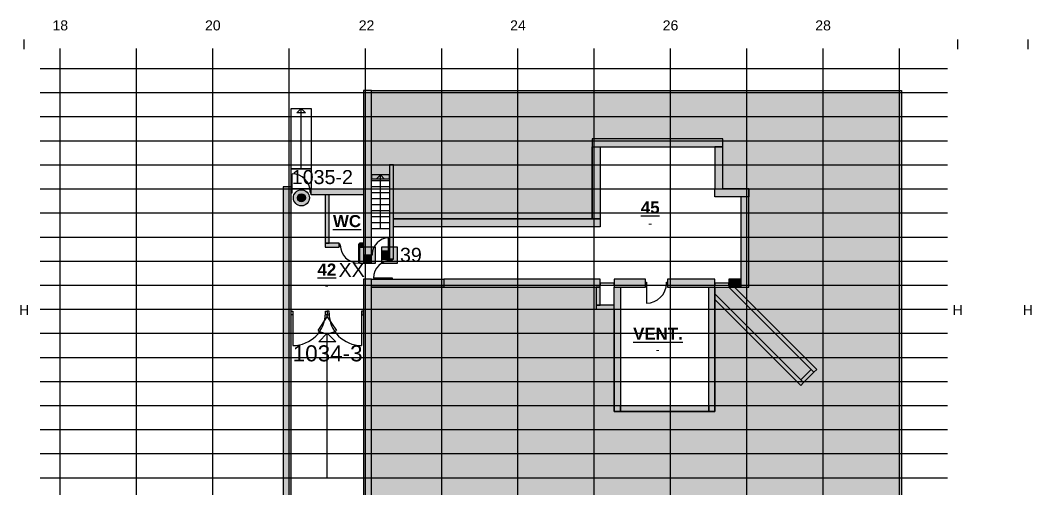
# Model space of a CAD drawing. Header units: millimetres. Extents: x 96064 to 243032, y 44049 to 165007.
# Drawn here: x 96105 to 146495, y 141598 to 165007 of the extents above; entities that cross this region are included whole.
import ezdxf

# ---------------------------------------------------------------- set-up
doc = ezdxf.new("R2010")
doc.units = ezdxf.units.MM
doc.header["$LTSCALE"] = 20
for name, color, linetype in [('-  Eksisterende', 7, 'CONTINUOUS'), ('-  Trapper', 1, 'CONTINUOUS'), ('- Døre og vinduer', 12, 'CONTINUOUS'), ('-ADK', 140, 'CONTINUOUS'), ('-Alarm', 20, 'CONTINUOUS'), ('-Dørfølere', 90, 'CONTINUOUS'), ('-Grid', 254, 'CONTINUOUS'), ('-Rum m2', 6, 'CONTINUOUS'), ('-Rumnumre', 6, 'CONTINUOUS'), ('-Sign. Rammer', 9, 'CONTINUOUS'), ('-Skrav. eksist.', 253, 'CONTINUOUS')]:
    doc.layers.add(name, color=color, linetype=linetype)
doc.styles.add('100', font='arial.ttf', dxfattribs={"height": 150})

# ---------------------------------------------------------------- blocks, each defined once
blk = doc.blocks.new('Rumføler')
at = {"layer": '-Alarm'}
blk.add_line((-71, 71), (0, 0), dxfattribs=at)
blk.add_lwpolyline([(-231, 871), (-71, 71), (-871, 231)], dxfattribs=at)
blk.add_arc((-71, 71), 816, 101.3099, 168.6901, dxfattribs=at)
blk = doc.blocks.new('Dør-sensor')
at = {"layer": '-Dørfølere'}
h = blk.add_hatch(color=256, dxfattribs=at)
h.dxf.hatch_style = 1
edge = h.paths.add_edge_path()
edge.add_arc((0, 0), 400, 0, 360)
blk.add_circle((0, 0), 400, dxfattribs=at)
blk = doc.blocks.new('ADK')
at = {"layer": '-ADK'}
h = blk.add_hatch(color=256, dxfattribs=at)
h.dxf.hatch_style = 1
h.paths.add_polyline_path([(-400, -400), (400, -400), (400, 400), (-400, 400)])
blk.add_lwpolyline([(-400, -400), (400, -400), (400, 400), (-400, 400)], close=True, dxfattribs=at)

msp = doc.modelspace()

# ---------------------------------------------------------------- hatches: boundary and pattern name
at = {"layer": '-ADK'}
h = msp.add_hatch(color=256, dxfattribs=at)
h.dxf.hatch_style = 1
h.paths.add_polyline_path([(113200, 152900), (113600, 152900), (113600, 153300), (113200, 153300)])
h = msp.add_hatch(color=256, dxfattribs=at)
h.dxf.hatch_style = 1
h.paths.add_polyline_path([(114100, 153100), (114500, 153100), (114500, 153500), (114100, 153500)])
at = {"layer": '-Dørfølere'}
h = msp.add_hatch(color=256, dxfattribs=at)
h.dxf.hatch_style = 1
edge = h.paths.add_edge_path()
edge.add_arc((110111, 156153), 200, 0, 360)
at = {"layer": '-Skrav. eksist.'}
h = msp.add_hatch(dxfattribs=at)
h.set_pattern_fill('ANSI36', color=256, scale=200)
h.paths.add_polyline_path([(113400, 71300), (134120, 71300), (134120, 64600), (135520, 64600), (135520, 71300), (137270, 71300), (137270, 64100), (139600, 64100), (139600, 59500), (113400, 59500)])
h.paths.add_polyline_path([(98200, 72400), (102000, 72400), (102000, 85400), (103100, 85400), (103100, 81400), (104700, 81400), (104700, 85400), (109100, 85400), (109100, 59500), (98200, 59500)])
h.paths.add_polyline_path([(117300, 98900), (139600, 98900), (139600, 85900), (121000, 85900), (121000, 87000), (117300, 87000)])
h.paths.add_polyline_path([(113600, 161500), (140000, 161500), (140000, 139800), (136000, 139800), (136000, 138700), (117200, 138700), (113600, 138700), (113600, 151700), (117000, 151700), (118500, 151700), (124800, 151700), (124800, 150600), (125700, 150600), (125700, 145500), (130700, 145500), (130700, 151700), (132400, 151700), (132400, 156600), (131100, 156600), (131100, 159100), (124600, 159100), (124600, 155100), (114700, 155100), (114700, 157800), (114500, 157800), (114500, 157300), (113600, 157300)])
h = msp.add_hatch(color=256, dxfattribs=at)
h.dxf.hatch_style = 1
h.paths.add_polyline_path([(113200, 153300), (113600, 153300), (113600, 161500), (113200, 161500)])
h = msp.add_hatch(color=256, dxfattribs=at)
h.dxf.hatch_style = 1
h.paths.add_polyline_path([(124600, 158700), (131100, 158700), (131100, 159100), (124600, 159100)])
h = msp.add_hatch(color=256, dxfattribs=at)
h.dxf.hatch_style = 1
h.paths.add_polyline_path([(125000, 158700), (125000, 155100), (124600, 155100), (124600, 158700)])
h = msp.add_hatch(color=256, dxfattribs=at)
h.dxf.hatch_style = 1
h.paths.add_polyline_path([(130700, 158700), (130700, 156600), (131100, 156600), (131100, 158700)])
h = msp.add_hatch(color=256, dxfattribs=at)
h.dxf.hatch_style = 1
h.paths.add_polyline_path([(114500, 153100), (114700, 153100), (114700, 157800), (114500, 157800)])
h = msp.add_hatch(color=256, dxfattribs=at)
h.dxf.hatch_style = 1
h.paths.add_polyline_path([(114500, 157300), (113600, 157300), (113600, 157100), (114500, 157100)])
h = msp.add_hatch(color=256, dxfattribs=at)
h.dxf.hatch_style = 1
h.paths.add_polyline_path([(109600, 156700), (109200, 156700), (109200, 132400), (109600, 132400)])
h = msp.add_hatch(color=256, dxfattribs=at)
h.dxf.hatch_style = 1
h.paths.add_polyline_path([(110600, 156600), (113200, 156600), (113200, 156300), (110600, 156300)])
h = msp.add_hatch(color=256, dxfattribs=at)
h.dxf.hatch_style = 1
h.paths.add_polyline_path([(111300, 153900), (111500, 153900), (111500, 156300), (111300, 156300)])
h = msp.add_hatch(color=256, dxfattribs=at)
h.dxf.hatch_style = 1
h.paths.add_polyline_path([(130700, 156600), (132400, 156600), (132400, 156200), (130700, 156200)])
h = msp.add_hatch(color=256, dxfattribs=at)
h.dxf.hatch_style = 1
h.paths.add_polyline_path([(132000, 156200), (132000, 151700), (132400, 151700), (132400, 156200)])
h = msp.add_hatch(color=256, dxfattribs=at)
h.dxf.hatch_style = 1
h.paths.add_polyline_path([(114700, 155100), (125000, 155100), (125000, 154700), (114700, 154700)])
h = msp.add_hatch(color=256, dxfattribs=at)
h.dxf.hatch_style = 1
h.paths.add_polyline_path([(112000, 153900), (111300, 153900), (111300, 153700), (112000, 153700)])
h = msp.add_hatch(color=256, dxfattribs=at)
h.dxf.hatch_style = 1
h.paths.add_polyline_path([(113200, 153900), (113000, 153900), (113000, 153700), (113200, 153700)])
h = msp.add_hatch(color=256, dxfattribs=at)
h.dxf.hatch_style = 1
h.paths.add_polyline_path([(113200, 139600), (113600, 139600), (113600, 152100), (113200, 152100)])
h = msp.add_hatch(color=256, dxfattribs=at)
h.dxf.hatch_style = 1
h.paths.add_polyline_path([(117200, 151700), (113600, 151700), (113600, 152100), (117200, 152100)])
h = msp.add_hatch(color=256, dxfattribs=at)
h.dxf.hatch_style = 1
h.paths.add_polyline_path([(117200, 151700), (125000, 151700), (125000, 152100), (117200, 152100)])
h = msp.add_hatch(color=256, dxfattribs=at)
h.dxf.hatch_style = 1
h.paths.add_polyline_path([(124800, 150800), (125000, 150800), (125000, 151700), (124800, 151700)])
h = msp.add_hatch(color=256, dxfattribs=at)
h.dxf.hatch_style = 1
h.paths.add_polyline_path([(125700, 151700), (127250, 151700), (127250, 152100), (125700, 152100)])
h = msp.add_hatch(color=256, dxfattribs=at)
h.dxf.hatch_style = 1
h.paths.add_polyline_path([(125700, 151700), (126000, 151700), (126000, 145500), (125700, 145500)])
h = msp.add_hatch(color=256, dxfattribs=at)
h.dxf.hatch_style = 1
h.paths.add_polyline_path([(128350, 151700), (130700, 151700), (130700, 152100), (128350, 152100)])
h = msp.add_hatch(color=256, dxfattribs=at)
h.dxf.hatch_style = 1
h.paths.add_polyline_path([(130400, 151700), (130700, 151700), (130700, 145500), (130400, 145500)])
h = msp.add_hatch(color=256, dxfattribs=at)
h.dxf.hatch_style = 1
h.paths.add_polyline_path([(131400, 151700), (132000, 151700), (132000, 152100), (131400, 152100)])
h = msp.add_hatch(color=256, dxfattribs=at)
h.dxf.hatch_style = 1
h.paths.add_polyline_path([(135784.1, 147598.8), (131682.8, 151700), (131400, 151700), (135642.6, 147457.4)])
h = msp.add_hatch(color=256, dxfattribs=at)
h.dxf.hatch_style = 1
h.paths.add_polyline_path([(135125.5, 146940.2), (130700, 151365.7), (130700, 151082.8), (134984.1, 146798.8)])
h = msp.add_hatch(color=256, dxfattribs=at)
h.dxf.hatch_style = 1
h.paths.add_polyline_path([(125700, 150800), (124800, 150800), (124800, 150600), (125700, 150600)])
h = msp.add_hatch(color=256, dxfattribs=at)
h.dxf.hatch_style = 1
h.paths.add_polyline_path([(135642.6, 147457.4), (135125.5, 146940.2), (134984.1, 147081.6), (135501.2, 147598.8)])
h = msp.add_hatch(color=256, dxfattribs=at)
h.dxf.hatch_style = 1
h.paths.add_polyline_path([(126000, 145800), (130400, 145800), (130400, 145500), (126000, 145500)])

# ---------------------------------------------------------------- linework, layer by layer
at = {"layer": '-  Eksisterende'}
for points in [[(113200, 153300), (113600, 153300), (113600, 161500), (113200, 161500)], [(124600, 158700), (131100, 158700), (131100, 159100), (124600, 159100)], [(125000, 158700), (125000, 155100), (124600, 155100), (124600, 158700)], [(130700, 158700), (130700, 156600), (131100, 156600), (131100, 158700)], [(114500, 153100), (114700, 153100), (114700, 157800), (114500, 157800)], [(114500, 157300), (113600, 157300), (113600, 157100), (114500, 157100)], [(110600, 156600), (113200, 156600), (113200, 156300), (110600, 156300)], [(111300, 153900), (111500, 153900), (111500, 156300), (111300, 156300)], [(130700, 156600), (132400, 156600), (132400, 156200), (130700, 156200)], [(132000, 156200), (132000, 151700), (132400, 151700), (132400, 156200)], [(114700, 155100), (125000, 155100), (125000, 154700), (114700, 154700)], [(112000, 153900), (111300, 153900), (111300, 153700), (112000, 153700)], [(113200, 153900), (113000, 153900), (113000, 153700), (113200, 153700)], [(113200, 139600), (113600, 139600), (113600, 152100), (113200, 152100)], [(117200, 151700), (113600, 151700), (113600, 152100), (117200, 152100)], [(117200, 151700), (125000, 151700), (125000, 152100), (117200, 152100)], [(124800, 150800), (125000, 150800), (125000, 151700), (124800, 151700)], [(125700, 151700), (127250, 151700), (127250, 152100), (125700, 152100)], [(125700, 151700), (126000, 151700), (126000, 145500), (125700, 145500)], [(128350, 151700), (130700, 151700), (130700, 152100), (128350, 152100)], [(130400, 151700), (130700, 151700), (130700, 145500), (130400, 145500)], [(131400, 151700), (132000, 151700), (132000, 152100), (131400, 152100)], [(135784.1, 147598.8), (131682.8, 151700), (131400, 151700), (135642.6, 147457.4)], [(135125.5, 146940.2), (130700, 151365.7), (130700, 151082.8), (134984.1, 146798.8)], [(125700, 150800), (124800, 150800), (124800, 150600), (125700, 150600)], [(135642.6, 147457.4), (135125.5, 146940.2), (134984.1, 147081.6), (135501.2, 147598.8)], [(126000, 145800), (130400, 145800), (130400, 145500), (126000, 145500)]]:
    msp.add_lwpolyline(points, close=True, dxfattribs=at)
msp.add_lwpolyline([(109600, 97700), (109600, 156700), (109200, 156700), (109200, 98100), (105400, 98100)], dxfattribs=at)
at = {"layer": '-  Trapper'}
for p, q in [((114500, 157300), (113600, 157300)), ((114500, 157000), (113600, 157000)), ((114500, 156700), (113600, 156700)), ((114500, 156400), (113600, 156400)), ((114500, 156100), (113600, 156100)), ((114500, 155800), (113600, 155800)), ((114500, 155500), (113600, 155500)), ((114500, 155200), (113600, 155200)), ((114500, 154900), (113600, 154900)), ((114500, 154600), (113600, 154600)), ((109600, 149400), (113200, 149400)), ((109600, 142200), (113200, 142200))]:
    msp.add_line(p, q, dxfattribs=at)
for points in [[(110600, 157600), (109600, 157600), (109600, 160600), (110600, 160600)], [(110600, 156600), (109600, 156600), (109600, 157600), (110600, 157600)]]:
    msp.add_lwpolyline(points, close=True, dxfattribs=at)
for points in [[(110100, 157600), (110100, 160600), (110312.1, 160387.9), (109887.9, 160387.9), (110100, 160600)], [(114047.4, 154600), (114047.4, 157300), (114259.5, 157087.9), (113835.3, 157087.9), (114047.4, 157300)], [(111400, 142200), (111400, 149400), (111824.3, 148975.7), (110975.7, 148975.7), (111400, 149400)]]:
    msp.add_lwpolyline(points, dxfattribs=at)
at = {"layer": '- Døre og vinduer'}
for p, q in [((109650, 156450), (109650, 157350)), ((112950, 153800), (112950, 152900)), ((114455, 153345), (114455, 154155)), ((114600, 152150), (113700, 152150)), ((127305, 151895), (127305, 150905)), ((109690, 150410), (109690, 148790)), ((113110, 150410), (113110, 148790))]:
    msp.add_line(p, q, dxfattribs=at)
for points in [[(109650, 156500), (109600, 156500), (109600, 156400), (109650, 156400)], [(110600, 156500), (110550, 156500), (110550, 156400), (110600, 156400)], [(112000, 153750), (112050, 153750), (112050, 153850), (112000, 153850)], [(112950, 153750), (113000, 153750), (113000, 153850), (112950, 153850)], [(113600, 153390), (113645, 153390), (113645, 153300), (113600, 153300)], [(114455, 153390), (114500, 153390), (114500, 153300), (114455, 153300)], [(114550, 153100), (114550, 153050), (114650, 153050), (114650, 153100)], [(114550, 152150), (114550, 152100), (114650, 152100), (114650, 152150)], [(125000, 151800), (125700, 151800), (125700, 151900), (125000, 151900)], [(127305, 151840), (127250, 151840), (127250, 151950), (127305, 151950)], [(128350, 151840), (128295, 151840), (128295, 151950), (128350, 151950)], [(130700, 151800), (131400, 151800), (131400, 151900), (130700, 151900)], [(109690, 150320), (109600, 150320), (109600, 150500), (109690, 150500)], [(111400, 150320), (111310, 150320), (111310, 150500), (111400, 150500)], [(111400, 150320), (111490, 150320), (111490, 150500), (111400, 150500)], [(113110, 150320), (113200, 150320), (113200, 150500), (113110, 150500)]]:
    msp.add_lwpolyline(points, close=True, dxfattribs=at)
for centre, radius, start, end in [((109650, 156450), 900, 0, 90), ((112950, 153800), 900, 180, 270), ((114455, 153345), 810, 90, 180), ((114600, 152150), 900, 90, 180), ((127305, 151895), 990, 270, 0), ((109690, 150410), 1620, 270, 0), ((113110, 150410), 1620, 180, 270)]:
    msp.add_arc(centre, radius, start, end, dxfattribs=at)
at = {"layer": '-ADK'}
for points in [[(113200, 152900), (113600, 152900), (113600, 153300), (113200, 153300)], [(114100, 153100), (114500, 153100), (114500, 153500), (114100, 153500)]]:
    msp.add_lwpolyline(points, close=True, dxfattribs=at)
at = {"layer": '-Dørfølere'}
msp.add_circle((110111, 156153), 200, dxfattribs=at)
at = {"layer": '-Grid', "color": 251}
for p, q in [((98100, 47600), (98100, 163600)), ((101900, 47600), (101900, 163600)), ((105700, 47600), (105700, 163600)), ((109500, 47600), (109500, 163600)), ((113300, 47600), (113300, 163600)), ((117100, 47600), (117100, 163600)), ((120900, 47600), (120900, 163600)), ((124700, 47600), (124700, 163600)), ((128500, 47600), (128500, 163600)), ((132300, 47600), (132300, 163600)), ((136100, 47600), (136100, 163600)), ((139900, 47600), (139900, 163600)), ((97100, 162600), (142300, 162600)), ((97100, 161400), (142300, 161400)), ((97100, 160200), (142300, 160200)), ((97100, 159000), (142300, 159000)), ((97100, 157800), (142300, 157800)), ((97100, 156600), (142300, 156600)), ((97100, 155400), (142300, 155400)), ((97100, 154200), (142300, 154200)), ((97100, 153000), (142300, 153000)), ((97100, 151800), (142300, 151800)), ((97100, 150600), (142300, 150600)), ((97100, 149400), (142300, 149400)), ((97100, 148200), (142300, 148200)), ((97100, 147000), (142300, 147000)), ((97100, 145800), (142300, 145800)), ((97100, 144600), (142300, 144600)), ((97100, 143400), (142300, 143400)), ((97100, 142200), (142300, 142200))]:
    msp.add_line(p, q, dxfattribs=at)
at = {"layer": '-Sign. Rammer'}
msp.add_lwpolyline([(113600, 138700), (113600, 151700), (117000, 151700), (117000, 151700), (118500, 151700), (118500, 151700), (124800, 151700), (124800, 150600), (125700, 150600), (125700, 150600), (125700, 150600), (125700, 145500), (130700, 145500), (130700, 151700), (132400, 151700), (132400, 156600), (131100, 156600), (131100, 159100), (124600, 159100), (124600, 155100), (114700, 155100), (114700, 157800), (114500, 157800), (114500, 157300), (113600, 157300), (113600, 161500), (140000, 161500), (140000, 139800)], dxfattribs=at)

# ---------------------------------------------------------------- block references
at = {"layer": '-Dørfølere'}
for name, p in [('Dør-sensor', (110111, 156153)), ('ADK', (113400, 153300)), ('ADK', (114500, 153300))]:
    msp.add_blockref(name, p, dxfattribs=at)
at = {"layer": '-Dørfølere', "rotation": 135}
msp.add_blockref('Rumføler', (111400, 150320), dxfattribs=at)

# ---------------------------------------------------------------- texts
at = {"layer": '-ADK', "char_height": 700, "attachment_point": 1, "style": '100'}
for s, insert in [('\\pi561.66;39', (114461, 153661)), ('\\pi416.5;XX', (111548, 152910))]:
    msp.add_mtext_dynamic_manual_height_columns(s, width=2127, gutter_width=750, heights=[0], dxfattribs=dict(at, insert=insert))
at = {"layer": '-Alarm', "insert": (110270, 148801), "char_height": 800, "attachment_point": 1, "style": '100'}
msp.add_mtext_dynamic_manual_height_columns('\\pi-590.25;1034-3', width=2127, gutter_width=750, heights=[0], dxfattribs=at)
at = {"layer": '-Dørfølere', "insert": (110013, 157538), "char_height": 700, "attachment_point": 1, "style": '100'}
msp.add_mtext_dynamic_manual_height_columns('\\pi-379.95;1035-2', width=2127, gutter_width=750, heights=[0], dxfattribs=at)
at = {"layer": '-Grid', "color": 3, "char_height": 500, "width": 361.302, "style": '100'}
for s, insert, attachment_point in [('{\\C7;18}', (98100, 165000), 2), ('{\\C7;20}', (105700, 165000), 2), ('{\\C7;22}', (113357, 165000), 2), ('{\\C7;24}', (120900, 165000), 2), ('{\\C7;26}', (128500, 165000), 2), ('{\\C7;28}', (136100, 165000), 2), ('{\\C7;I}', (96300, 163800), 5), ('{\\C7;I}', (142800, 163800), 5), ('{\\C7;I}', (146300, 163800), 5), ('{\\C7;H}', (96300, 150560.9), 5), ('{\\C7;H}', (142800, 150560.9), 5), ('{\\C7;H}', (146300, 150560.9), 5)]:
    msp.add_mtext(s, dxfattribs=dict(at, insert=insert, attachment_point=attachment_point))
at = {"layer": '-Rum m2', "color": 6, "char_height": 400, "attachment_point": 1, "style": '100'}
for insert in [(126585, 155083), (110466, 151989), (126961, 148789)]:
    msp.add_mtext_dynamic_manual_height_columns('\\pi808.06;-', width=1767, gutter_width=750, heights=[0], dxfattribs=dict(at, insert=insert))
at = {"layer": '-Rumnumre', "color": 6, "char_height": 600, "attachment_point": 1, "style": '100'}
for s, insert in [('\\pi437.8;{\\fArial|b1|i0|c0|p34;\\L45}', (126585, 155971)), ('\\pi208.19;{\\fArial|b1|i0|c0|p34;\\LWC}', (111477, 155293)), ('\\pi446.19;{\\fArial|b1|i0|c0|p34;\\L42}', (110466, 152877)), ('\\pi-321.82;{\\fArial|b1|i0|c0|p34;\\LVENT.}', (126961, 149677))]:
    msp.add_mtext_dynamic_manual_height_columns(s, width=1767, gutter_width=750, heights=[0], dxfattribs=dict(at, insert=insert))

doc.saveas('drawing.dxf')
